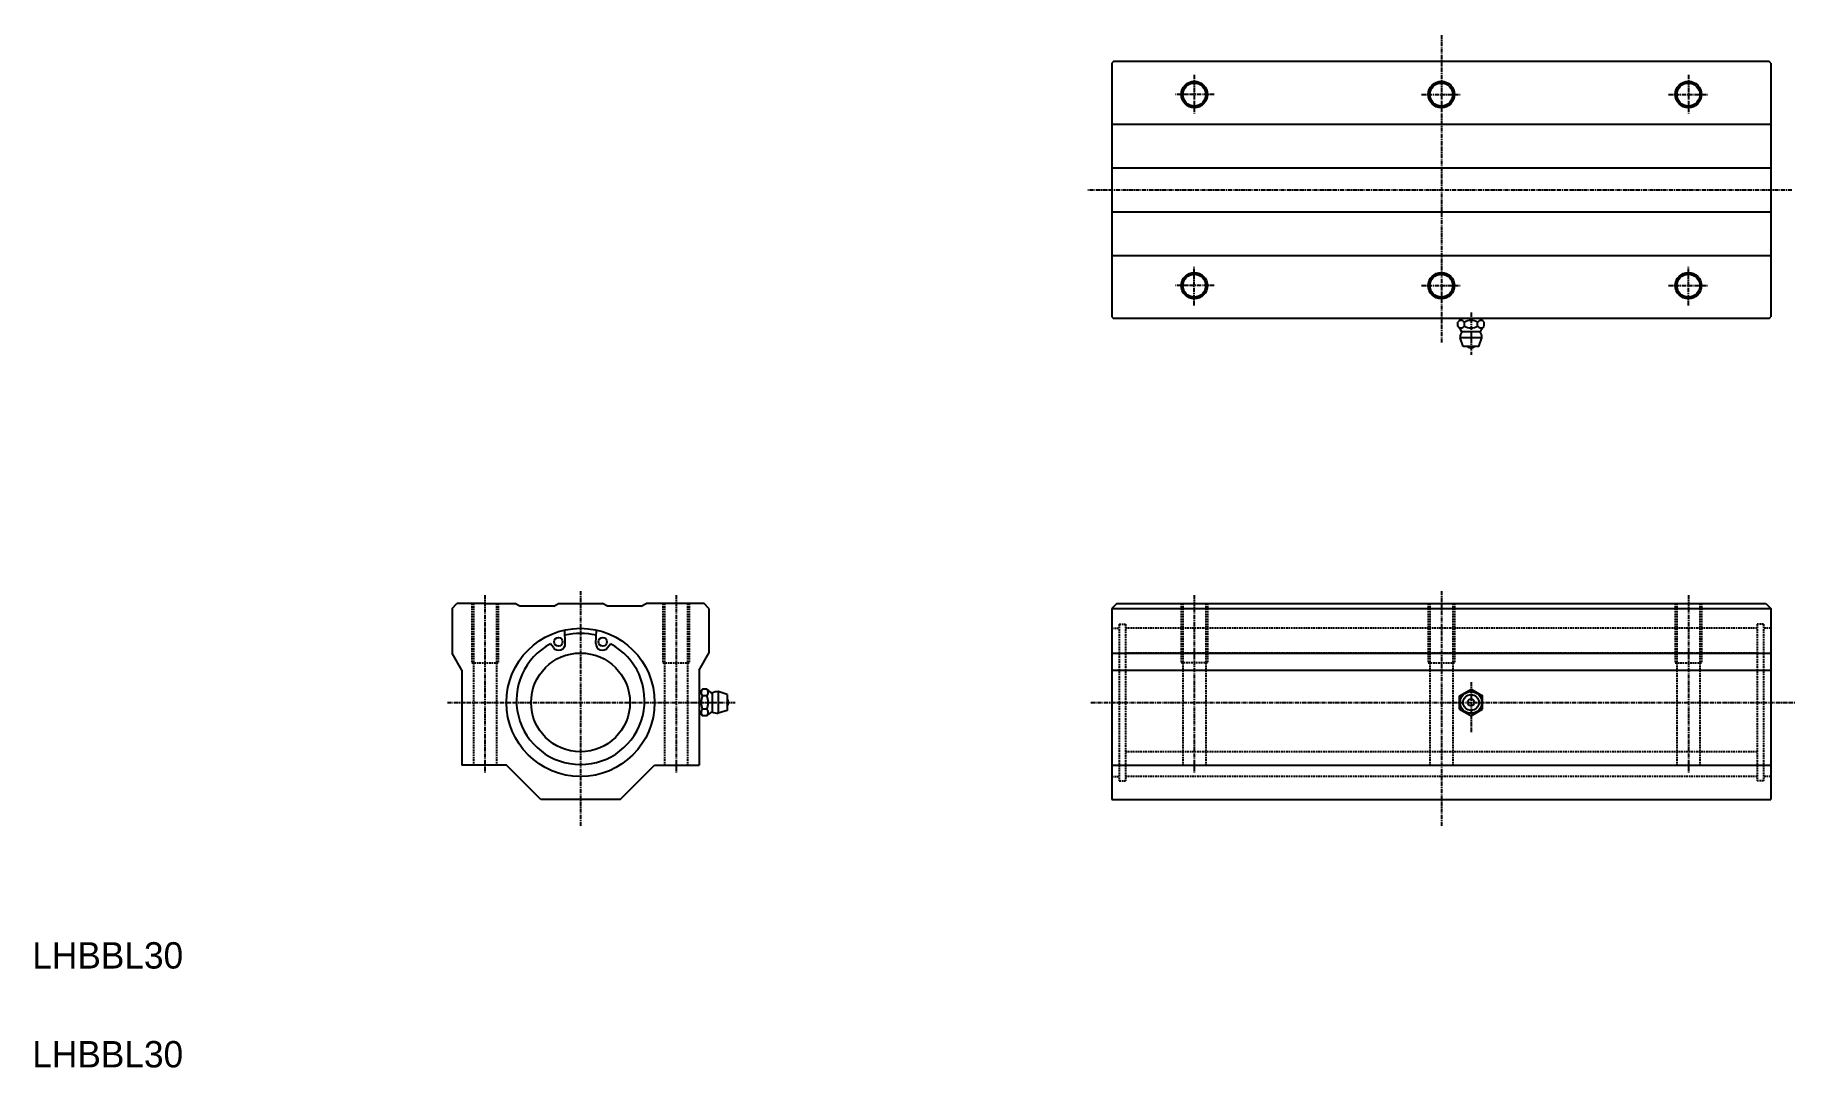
# Model space of a CAD drawing. Extents: x 21 to 555, y 20 to 333.
import ezdxf

# ---------------------------------------------------------------- set-up
doc = ezdxf.new("R2010")
doc.units = 0
doc.linetypes.add('CENTER', pattern=[2, 1.25, -0.25, 0.25, -0.25])
doc.linetypes.add('DASHED', pattern=[0.75, 0.5, -0.25])
doc.layers.get('0').update_dxf_attribs({"linetype": 'CONTINUOUS'})
doc.layers.add('CENTER', color=1, linetype='CENTER')

# ---------------------------------------------------------------- blocks, each defined once
blk = doc.blocks.new('A$C0BF40FBB')
at = {"color": 7, "linetype": 'CONTINUOUS'}
for p, q in [((-3.5, 2.021), (0, 4.041)), ((-3.5, -2.021), (-3.5, 2.021)), ((0, 4.041), (3.5, 2.021)), ((3.5, -2.021), (3.5, 2.021)), ((-3.5, -2.021), (0, -4.041)), ((0, -4.041), (3.5, -2.021))]:
    blk.add_line(p, q, dxfattribs=at)
for radius in [3.3, 2.4, 1.049]:
    blk.add_circle((0, 0), radius, dxfattribs=at)
blk = doc.blocks.new('A$C75322640')
at = {"color": 7, "linetype": 'CONTINUOUS'}
for p, q in [((-3, 0), (-4.04, -1.04)), ((0, 0), (0, 0)), ((-4.04, -2.34), (-4.04, -1.04)), ((2.8, -4), (-2.8, -4)), ((-2.02, -2.34), (-2.02, -1.04)), ((2.02, -2.34), (2.02, -1.04)), ((4.04, -1.04), (3.13, -0.13)), ((4.04, -2.34), (4.04, -1.04)), ((-2.4, -8.5), (-3.3, -5.8)), ((3.3, -5.8), (-3.3, -5.8)), ((-1.05, -8.5), (-2.4, -8.5)), ((1.05, -8.5), (-1.05, -8.5)), ((2.4, -8.5), (1.05, -8.5)), ((2.4, -8.5), (3.3, -5.8))]:
    blk.add_line(p, q, dxfattribs=at)
for centre, radius, start, end in [((-3.03, -1.95), 1.36, 41.9851, 138.0149), ((-3.03, -1.43), 1.36, 221.9851, 318.0149), ((-8.15, -6.71), 6, 26.874, 46.757), ((0.19, -5.8), 3.49, 148.9518, 180), ((0, -5.35), 4.76, 64.8911, 115.1089), ((0, 1.97), 4.76, 244.8911, 295.1089), ((3.03, -1.95), 1.36, 41.985, 138.0149), ((3.03, -1.43), 1.36, 221.9851, 318.015), ((8.15, -6.71), 6, 135.0047, 153.126), ((-0.19, -5.8), 3.49, 0, 31.0482), ((0, -7.33), 1.57, 228.2478, 311.7522)]:
    blk.add_arc(centre, radius, start, end, dxfattribs=at)
blk = doc.blocks.new('A$C38B63311')
at = {"layer": 'CENTER', "color": 1, "linetype": 'CENTER'}
blk.add_line((0, 1.82), (0, -10.98), dxfattribs=at)
at = {"color": 7, "linetype": 'CONTINUOUS'}
blk.add_blockref('A$C75322640', (0, 0), dxfattribs=at)

msp = doc.modelspace()

# ---------------------------------------------------------------- linework, layer by layer
at = {"color": 7, "linetype": 'CONTINUOUS'}
for p, q in [((348.28, 325.25), (347.78, 324.75)), ((347.78, 324.75), (347.78, 247.75)), ((547.28, 325.25), (348.28, 325.25)), ((547.78, 324.75), (547.28, 325.25)), ((547.78, 324.75), (547.78, 247.75)), ((547.78, 306.2), (347.78, 306.2)), ((547.78, 292.9), (347.78, 292.9)), ((547.78, 279.6), (347.78, 279.6)), ((547.78, 266.3), (347.78, 266.3)), ((347.78, 247.75), (348.28, 247.25)), ((547.28, 247.25), (348.28, 247.25)), ((447.78, 247.25), (447.78, 247.25)), ((529.03, 247.25), (529.03, 247.25)), ((547.28, 247.25), (547.78, 247.75)), ((147.43, 159.26), (148.93, 160.76)), ((157.43, 160.76), (148.93, 160.76)), ((157.43, 160.76), (166.48, 160.76)), ((167.98, 160.01), (166.48, 160.76)), ((178.28, 160.01), (179.78, 160.76)), ((179.78, 160.76), (193.08, 160.76)), ((179.78, 160.76), (193.08, 160.76)), ((194.58, 160.01), (193.08, 160.76)), ((204.88, 160.01), (206.38, 160.76)), ((223.93, 160.76), (206.38, 160.76)), ((225.43, 159.26), (223.93, 160.76)), ((349.28, 160.76), (347.78, 159.26)), ((349.28, 160.76), (546.28, 160.76)), ((546.28, 160.76), (547.78, 159.26)), ((147.43, 159.26), (147.43, 145.76)), ((178.28, 160.01), (167.98, 160.01)), ((204.88, 160.01), (194.58, 160.01)), ((225.43, 159.26), (225.43, 145.76)), ((347.78, 159.26), (547.78, 159.26)), ((347.78, 159.26), (347.78, 101.26)), ((547.78, 159.26), (547.78, 101.26)), ((181.8, 148.7), (181.62, 152.74)), ((191.06, 148.7), (191.24, 152.74)), ((150.43, 140.56), (147.43, 145.76)), ((178.21, 147.4), (177.33, 148.55)), ((194.65, 147.4), (195.53, 148.55)), ((222.43, 140.56), (225.43, 145.76)), ((347.78, 145.76), (547.78, 145.76)), ((150.43, 140.56), (150.43, 111.76)), ((222.43, 140.56), (222.43, 111.76)), ((347.78, 140.56), (547.78, 140.56)), ((163.93, 111.76), (150.43, 111.76)), ((174.43, 101.26), (163.93, 111.76)), ((198.43, 101.26), (208.93, 111.76)), ((208.93, 111.76), (222.43, 111.76)), ((347.78, 111.76), (547.78, 111.76)), ((198.43, 101.26), (174.43, 101.26)), ((347.78, 101.26), (547.78, 101.26))]:
    msp.add_line(p, q, dxfattribs=at)
at = {"color": 3, "linetype": 'DASHED'}
for p, q in [((153.43, 160.76), (153.43, 142.76)), ((153.93, 160.76), (153.93, 111.76)), ((160.93, 160.76), (160.93, 111.76)), ((161.43, 160.76), (161.43, 142.76)), ((211.43, 160.76), (211.43, 142.76)), ((211.93, 160.76), (211.93, 111.76)), ((218.93, 160.76), (218.93, 111.76)), ((219.43, 160.76), (219.43, 142.76)), ((368.78, 160.76), (368.78, 142.76)), ((369.28, 160.76), (369.28, 111.76)), ((376.28, 160.76), (376.28, 111.76)), ((376.78, 160.76), (376.78, 142.76)), ((443.78, 160.76), (443.78, 142.76)), ((444.28, 160.76), (444.28, 111.76)), ((451.28, 160.76), (451.28, 111.76)), ((451.78, 160.76), (451.78, 142.76)), ((518.78, 160.76), (518.78, 142.76)), ((519.28, 160.76), (519.28, 111.76)), ((526.28, 160.76), (526.28, 111.76)), ((526.78, 160.76), (526.78, 142.76)), ((347.78, 153.26), (349.98, 153.26)), ((349.98, 154.51), (349.98, 107.01)), ((349.98, 154.51), (351.93, 154.51)), ((351.93, 154.51), (351.93, 107.01)), ((543.63, 153.26), (351.93, 153.26)), ((543.63, 154.51), (543.63, 107.01)), ((545.58, 154.51), (543.63, 154.51)), ((545.58, 154.51), (545.58, 107.01)), ((547.78, 153.26), (545.58, 153.26)), ((543.63, 145.76), (351.93, 145.76)), ((153.43, 142.76), (161.43, 142.76)), ((211.43, 142.76), (219.43, 142.76)), ((376.78, 142.76), (368.78, 142.76)), ((443.78, 142.76), (451.78, 142.76)), ((518.78, 142.76), (526.78, 142.76)), ((543.63, 115.76), (351.93, 115.76)), ((347.78, 108.26), (349.98, 108.26)), ((349.98, 107.01), (351.93, 107.01)), ((543.63, 108.26), (351.93, 108.26)), ((545.58, 107.01), (543.63, 107.01)), ((547.78, 108.26), (545.58, 108.26))]:
    msp.add_line(p, q, dxfattribs=at)
at = {"color": 3}
for centre in [(372.78, 315.25), (447.78, 315.25), (522.78, 315.25), (372.78, 257.25), (447.78, 257.25), (522.78, 257.25)]:
    msp.add_circle(centre, 4, dxfattribs=at)
at = {"color": 7, "linetype": 'CONTINUOUS'}
for centre, radius in [((372.78, 315.25), 3.5), ((447.78, 315.25), 3.5), ((522.78, 315.25), 3.5), ((372.78, 257.25), 3.5), ((447.78, 257.25), 3.5), ((522.78, 257.25), 3.5), ((186.43, 130.76), 22.5), ((179.7, 149.16), 1.3), ((193.16, 149.16), 1.3), ((186.43, 130.76), 15)]:
    msp.add_circle(centre, radius, dxfattribs=at)
for centre, radius, start, end in [((186.43, 130.76), 20.95, 76.9236, 103.0764), ((186.43, 131.36), 19.45, 117.8957, 62.1043), ((179.8, 148.61), 2, 217.5057, 2.4933), ((193.06, 148.61), 2, 177.5067, 322.4943)]:
    msp.add_arc(centre, radius, start, end, dxfattribs=at)
at = {"layer": 'CENTER', "color": 1, "linetype": 'CENTER'}
for p, q in [((447.78, 333.25), (447.78, 239.92)), ((372.78, 321.25), (372.78, 309.25)), ((522.78, 321.25), (522.78, 309.25)), ((378.78, 315.25), (366.78, 315.25)), ((441.78, 315.25), (453.78, 315.25)), ((516.78, 315.25), (528.78, 315.25)), ((554.18, 286.25), (340.31, 286.25)), ((372.78, 251.25), (372.78, 263.25)), ((522.78, 251.25), (522.78, 263.25)), ((378.78, 257.25), (366.78, 257.25)), ((441.78, 257.25), (453.78, 257.25)), ((516.78, 257.25), (528.78, 257.25)), ((157.43, 163.27), (157.43, 109.41)), ((186.43, 164.56), (186.43, 92.96)), ((215.43, 163.27), (215.43, 109.41)), ((372.78, 163.27), (372.78, 109.41)), ((447.78, 164.56), (447.78, 92.96)), ((522.78, 163.27), (522.78, 109.41)), ((456.78, 136.95), (456.78, 121.67)), ((146.03, 130.76), (229.23, 130.76)), ((341.38, 130.76), (555.38, 130.76))]:
    msp.add_line(p, q, dxfattribs=at)

# ---------------------------------------------------------------- block references
at = {"color": 7, "linetype": 'CONTINUOUS'}
for name, p in [('A$C38B63311', (456.78, 247.25)), ('A$C0BF40FBB', (456.78, 130.76))]:
    msp.add_blockref(name, p, dxfattribs=at)
at = {"color": 7, "linetype": 'CONTINUOUS', "rotation": 90}
msp.add_blockref('A$C38B63311', (222.43, 130.76), dxfattribs=at)

# ---------------------------------------------------------------- texts
at = {"color": 7, "linetype": 'CONTINUOUS'}
for p in [(20, 50), (20, 20)]:
    msp.add_text('LHBBL30', height=8, dxfattribs=at).set_placement(p)

doc.saveas('drawing.dxf')
